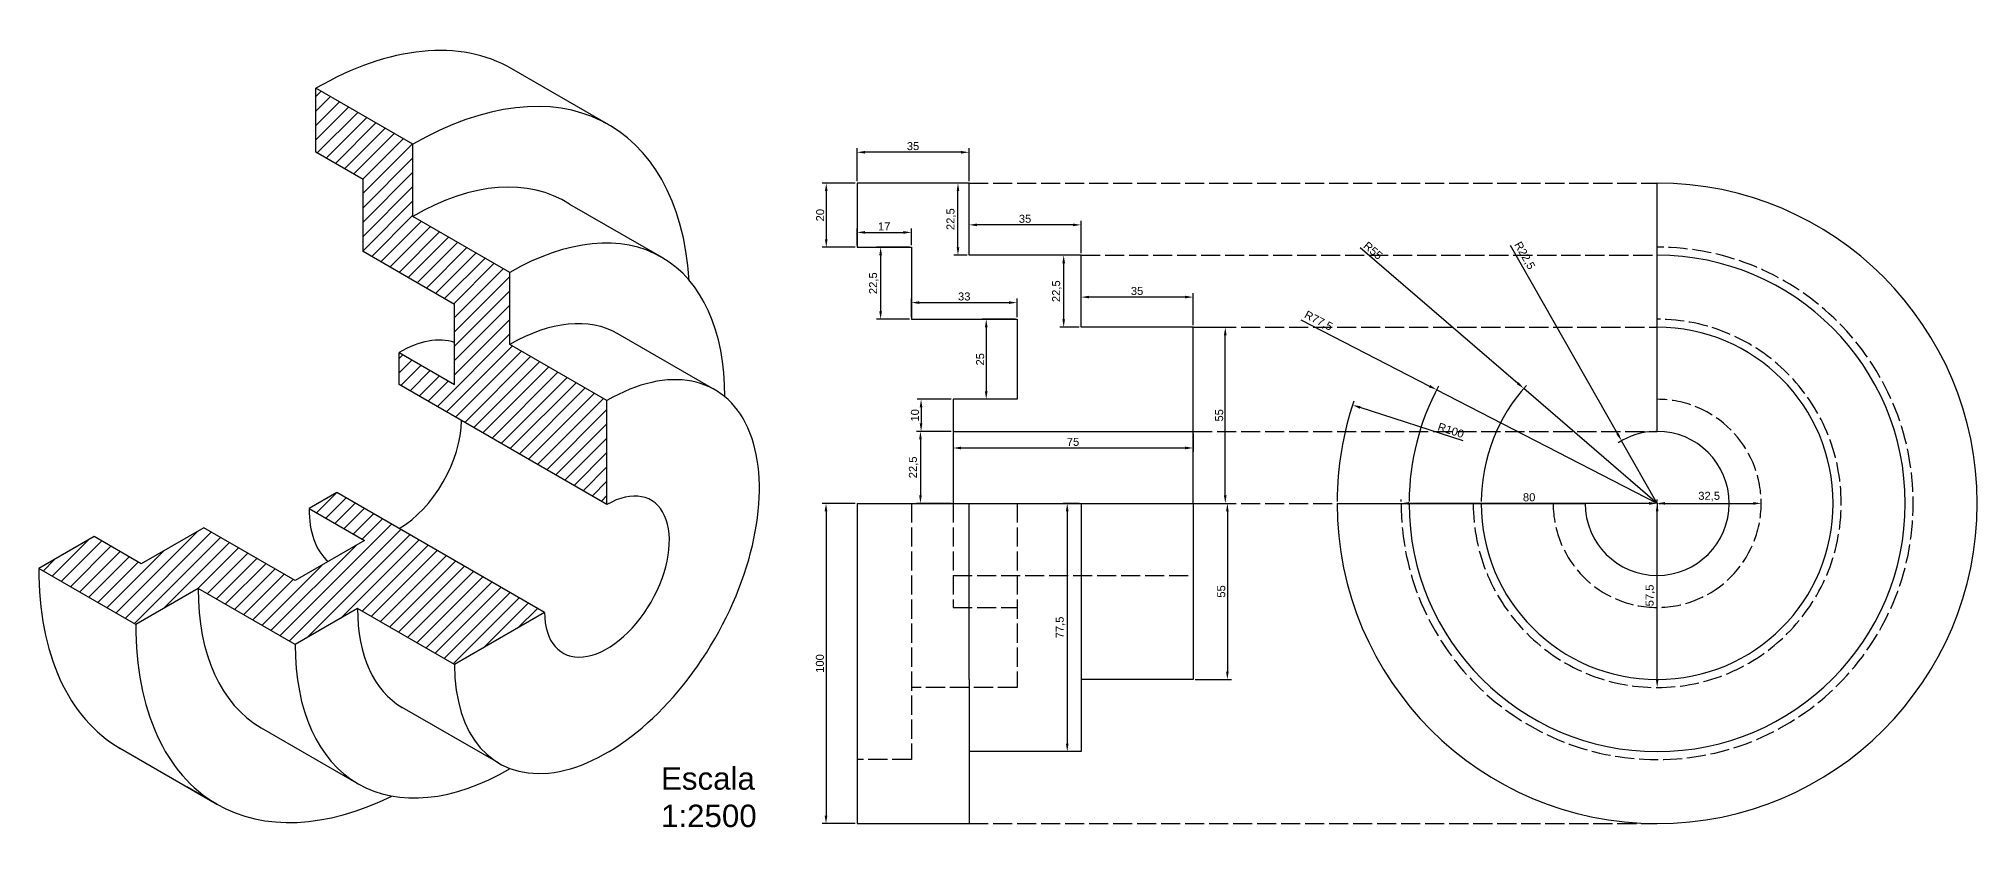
# Model space of a CAD drawing. Header units: millimetres. Extents: x 2547 to 3615, y 1484 to 1731.
# Drawn here: x 2547 to 3153, y 1484 to 1731 of the extents above; entities that cross this region are included whole.
import ezdxf

# ---------------------------------------------------------------- set-up
doc = ezdxf.new("R2010")
doc.units = ezdxf.units.MM
doc.header["$LTSCALE"] = 0.5
doc.linetypes.add('ACAD_ISO02W100', pattern=[15, 12, -3])
doc.layers.add('Cotas', color=90, linetype='Continuous')
doc.styles.get("Standard").update_dxf_attribs({"font": 'arial.ttf'})
doc.dimstyles.new('ISO-25', dxfattribs={"dimtxt": 2.5, "dimasz": 2.5, "dimexe": 1.25, "dimexo": 0.625, "dimtad": 1, "dimtxsty": 'Standard', "dimcen": 2.5, "dimadec": 0, "dimazin": 0, "dimtfac": 1, "dimtmove": 0, "dimatfit": 3, "dimfxl": 1, "dimarcsym": 0})

# ---------------------------------------------------------------- blocks, each defined once
blk = doc.blocks.new('*D4')
at = {"layer": 'Cotas', "color": 0, "lineweight": -2, "transparency": 16777216}
for p, q in [((2803, 1686.59), (2803, 1696.87)), ((2838, 1686.59), (2838, 1696.87)), ((2835.5, 1695.62), (2805.5, 1695.62))]:
    blk.add_line(p, q, dxfattribs=at)
at = {"layer": 'Cotas', "color": 0, "lineweight": 30, "transparency": 16777216}
for points in [[(2805.5, 1696.03), (2805.5, 1695.2), (2803, 1695.62)], [(2835.5, 1696.03), (2835.5, 1695.2), (2838, 1695.62)]]:
    blk.add_solid(points, dxfattribs=at)
at = {"layer": 'Defpoints', "color": 0, "lineweight": 30, "transparency": 16777216}
for p in [(2803, 1695.62), (2803, 1685.97), (2838, 1685.97)]:
    blk.add_point(p, dxfattribs=at)
at = {"layer": 'Cotas', "color": 0, "transparency": 16777216, "insert": (2820.5, 1697.52), "char_height": 2.5, "attachment_point": 5}
blk.add_mtext('35', dxfattribs=at)
blk = doc.blocks.new('*D5')
at = {"layer": 'Cotas', "color": 0, "lineweight": -2, "transparency": 16777216}
for p, q in [((2838, 1664.09), (2838, 1674.18)), ((2870.5, 1672.93), (2840.5, 1672.93)), ((2873, 1664.09), (2873, 1674.18))]:
    blk.add_line(p, q, dxfattribs=at)
at = {"layer": 'Cotas', "color": 0, "lineweight": 30, "transparency": 16777216}
for points in [[(2840.5, 1673.35), (2840.5, 1672.52), (2838, 1672.93)], [(2870.5, 1673.35), (2870.5, 1672.52), (2873, 1672.93)]]:
    blk.add_solid(points, dxfattribs=at)
at = {"layer": 'Defpoints', "color": 0, "lineweight": 30, "transparency": 16777216}
for p in [(2838, 1672.93), (2838, 1663.47), (2873, 1663.47)]:
    blk.add_point(p, dxfattribs=at)
at = {"layer": 'Cotas', "color": 0, "transparency": 16777216, "insert": (2855.5, 1674.83), "char_height": 2.5, "attachment_point": 5}
blk.add_mtext('35', dxfattribs=at)
blk = doc.blocks.new('*D6')
at = {"layer": 'Cotas', "color": 0, "lineweight": -2, "transparency": 16777216}
for p, q in [((2873, 1641.59), (2873, 1651.64)), ((2905.5, 1650.39), (2875.5, 1650.39)), ((2908, 1641.59), (2908, 1651.64))]:
    blk.add_line(p, q, dxfattribs=at)
at = {"layer": 'Cotas', "color": 0, "lineweight": 30, "transparency": 16777216}
for points in [[(2875.5, 1650.81), (2875.5, 1649.98), (2873, 1650.39)], [(2905.5, 1650.81), (2905.5, 1649.98), (2908, 1650.39)]]:
    blk.add_solid(points, dxfattribs=at)
at = {"layer": 'Defpoints', "color": 0, "lineweight": 30, "transparency": 16777216}
for p in [(2873, 1650.39), (2873, 1640.97), (2908, 1640.97)]:
    blk.add_point(p, dxfattribs=at)
at = {"layer": 'Cotas', "color": 0, "transparency": 16777216, "insert": (2890.5, 1652.29), "char_height": 2.5, "attachment_point": 5}
blk.add_mtext('35', dxfattribs=at)
blk = doc.blocks.new('*D7')
at = {"layer": 'Cotas', "color": 0, "lineweight": -2, "transparency": 16777216}
for p, q in [((2802.38, 1685.97), (2792.15, 1685.97)), ((2793.4, 1683.47), (2793.4, 1668.47)), ((2802.38, 1665.97), (2792.15, 1665.97))]:
    blk.add_line(p, q, dxfattribs=at)
at = {"layer": 'Cotas', "color": 0, "lineweight": 30, "transparency": 16777216}
for points in [[(2792.98, 1683.47), (2793.81, 1683.47), (2793.4, 1685.97)], [(2792.98, 1668.47), (2793.81, 1668.47), (2793.4, 1665.97)]]:
    blk.add_solid(points, dxfattribs=at)
at = {"layer": 'Defpoints', "color": 0, "lineweight": 30, "transparency": 16777216}
for p in [(2803, 1685.97), (2793.4, 1665.97), (2803, 1665.97)]:
    blk.add_point(p, dxfattribs=at)
at = {"layer": 'Cotas', "color": 0, "transparency": 16777216, "insert": (2791.5, 1675.97), "char_height": 2.5, "attachment_point": 5, "rotation": 90}
blk.add_mtext('20', dxfattribs=at)
blk = doc.blocks.new('*D8')
at = {"layer": 'Cotas', "color": 0, "lineweight": -2, "transparency": 16777216}
for p, q in [((2819.38, 1665.97), (2809.13, 1665.97)), ((2810.38, 1663.47), (2810.38, 1645.97)), ((2819.38, 1643.47), (2809.13, 1643.47))]:
    blk.add_line(p, q, dxfattribs=at)
at = {"layer": 'Cotas', "color": 0, "lineweight": 30, "transparency": 16777216}
for points in [[(2809.96, 1663.47), (2810.8, 1663.47), (2810.38, 1665.97)], [(2809.96, 1645.97), (2810.8, 1645.97), (2810.38, 1643.47)]]:
    blk.add_solid(points, dxfattribs=at)
at = {"layer": 'Defpoints', "color": 0, "lineweight": 30, "transparency": 16777216}
for p in [(2820, 1665.97), (2810.38, 1643.47), (2820, 1643.47)]:
    blk.add_point(p, dxfattribs=at)
at = {"layer": 'Cotas', "color": 0, "transparency": 16777216, "insert": (2808.25, 1654.72), "char_height": 2.5, "attachment_point": 5, "rotation": 90}
blk.add_mtext('22,5', dxfattribs=at)
blk = doc.blocks.new('*D9')
at = {"layer": 'Cotas', "color": 0, "lineweight": -2, "transparency": 16777216}
for p, q in [((2852.38, 1643.47), (2842.13, 1643.47)), ((2843.38, 1640.97), (2843.38, 1620.97)), ((2852.38, 1618.47), (2842.13, 1618.47))]:
    blk.add_line(p, q, dxfattribs=at)
at = {"layer": 'Cotas', "color": 0, "lineweight": 30, "transparency": 16777216}
for points in [[(2842.96, 1640.97), (2843.8, 1640.97), (2843.38, 1643.47)], [(2842.96, 1620.97), (2843.8, 1620.97), (2843.38, 1618.47)]]:
    blk.add_solid(points, dxfattribs=at)
at = {"layer": 'Defpoints', "color": 0, "lineweight": 30, "transparency": 16777216}
for p in [(2853, 1643.47), (2843.38, 1618.47), (2853, 1618.47)]:
    blk.add_point(p, dxfattribs=at)
at = {"layer": 'Cotas', "color": 0, "transparency": 16777216, "insert": (2841.48, 1630.97), "char_height": 2.5, "attachment_point": 5, "rotation": 90}
blk.add_mtext('25', dxfattribs=at)
blk = doc.blocks.new('*D12')
at = {"layer": 'Cotas', "color": 0, "lineweight": -2, "transparency": 16777216}
for p, q in [((2832.38, 1618.47), (2821.76, 1618.47)), ((2823.01, 1615.97), (2823.01, 1610.97)), ((2832.38, 1608.47), (2821.76, 1608.47))]:
    blk.add_line(p, q, dxfattribs=at)
at = {"layer": 'Cotas', "color": 0, "lineweight": 30, "transparency": 16777216}
for points in [[(2822.59, 1615.97), (2823.42, 1615.97), (2823.01, 1618.47)], [(2822.59, 1610.97), (2823.42, 1610.97), (2823.01, 1608.47)]]:
    blk.add_solid(points, dxfattribs=at)
at = {"layer": 'Defpoints', "color": 0, "lineweight": 30, "transparency": 16777216}
for p in [(2833, 1618.47), (2823.01, 1608.47), (2833, 1608.47)]:
    blk.add_point(p, dxfattribs=at)
at = {"layer": 'Cotas', "color": 0, "transparency": 16777216, "insert": (2821.1, 1613.47), "char_height": 2.5, "attachment_point": 5, "rotation": 90}
blk.add_mtext('10', dxfattribs=at)
blk = doc.blocks.new('*D13')
at = {"layer": 'Cotas', "color": 0, "lineweight": -2, "transparency": 16777216}
for p, q in [((2832.38, 1608.47), (2821.57, 1608.47)), ((2822.82, 1605.97), (2822.82, 1588.47)), ((2832.38, 1585.97), (2821.57, 1585.97))]:
    blk.add_line(p, q, dxfattribs=at)
at = {"layer": 'Cotas', "color": 0, "lineweight": 30, "transparency": 16777216}
for points in [[(2822.4, 1605.97), (2823.24, 1605.97), (2822.82, 1608.47)], [(2822.4, 1588.47), (2823.24, 1588.47), (2822.82, 1585.97)]]:
    blk.add_solid(points, dxfattribs=at)
at = {"layer": 'Defpoints', "color": 0, "lineweight": 30, "transparency": 16777216}
for p in [(2833, 1608.47), (2822.82, 1585.97), (2833, 1585.97)]:
    blk.add_point(p, dxfattribs=at)
at = {"layer": 'Cotas', "color": 0, "transparency": 16777216, "insert": (2820.69, 1597.22), "char_height": 2.5, "attachment_point": 5, "rotation": 90}
blk.add_mtext('22,5', dxfattribs=at)
blk = doc.blocks.new('*D14')
at = {"layer": 'Cotas', "color": 0, "lineweight": -2, "transparency": 16777216}
for p, q in [((2803, 1666.59), (2803, 1671.84)), ((2820, 1666.59), (2820, 1671.84)), ((2805.5, 1670.59), (2817.5, 1670.59))]:
    blk.add_line(p, q, dxfattribs=at)
at = {"layer": 'Cotas', "color": 0, "lineweight": 30, "transparency": 16777216}
for points in [[(2805.5, 1671.01), (2805.5, 1670.17), (2803, 1670.59)], [(2817.5, 1671.01), (2817.5, 1670.17), (2820, 1670.59)]]:
    blk.add_solid(points, dxfattribs=at)
at = {"layer": 'Defpoints', "color": 0, "lineweight": 30, "transparency": 16777216}
for p in [(2803, 1665.97), (2820, 1670.59), (2820, 1665.97)]:
    blk.add_point(p, dxfattribs=at)
at = {"layer": 'Cotas', "color": 0, "transparency": 16777216, "insert": (2811.5, 1672.47), "char_height": 2.5, "attachment_point": 5}
blk.add_mtext('17', dxfattribs=at)
blk = doc.blocks.new('*D15')
at = {"layer": 'Cotas', "color": 0, "lineweight": -2, "transparency": 16777216}
for p, q in [((2820, 1644.09), (2820, 1649.92)), ((2822.5, 1648.67), (2850.5, 1648.67)), ((2853, 1644.09), (2853, 1649.92))]:
    blk.add_line(p, q, dxfattribs=at)
at = {"layer": 'Cotas', "color": 0, "lineweight": 30, "transparency": 16777216}
for points in [[(2822.5, 1649.08), (2822.5, 1648.25), (2820, 1648.67)], [(2850.5, 1649.08), (2850.5, 1648.25), (2853, 1648.67)]]:
    blk.add_solid(points, dxfattribs=at)
at = {"layer": 'Defpoints', "color": 0, "lineweight": 30, "transparency": 16777216}
for p in [(2853, 1648.67), (2820, 1643.47), (2853, 1643.47)]:
    blk.add_point(p, dxfattribs=at)
at = {"layer": 'Cotas', "color": 0, "transparency": 16777216, "insert": (2836.5, 1650.57), "char_height": 2.5, "attachment_point": 5}
blk.add_mtext('33', dxfattribs=at)
blk = doc.blocks.new('*D16')
at = {"layer": 'Cotas', "color": 0, "lineweight": -2, "transparency": 16777216}
for p, q in [((2837.38, 1685.97), (2833.3, 1685.97)), ((2834.55, 1665.97), (2834.55, 1683.47)), ((2837.38, 1663.47), (2833.3, 1663.47))]:
    blk.add_line(p, q, dxfattribs=at)
at = {"layer": 'Cotas', "color": 0, "lineweight": 30, "transparency": 16777216}
for points in [[(2834.14, 1683.47), (2834.97, 1683.47), (2834.55, 1685.97)], [(2834.14, 1665.97), (2834.97, 1665.97), (2834.55, 1663.47)]]:
    blk.add_solid(points, dxfattribs=at)
at = {"layer": 'Defpoints', "color": 0, "lineweight": 30, "transparency": 16777216}
for p in [(2834.55, 1685.97), (2838, 1685.97), (2838, 1663.47)]:
    blk.add_point(p, dxfattribs=at)
at = {"layer": 'Cotas', "color": 0, "transparency": 16777216, "insert": (2832.43, 1674.72), "char_height": 2.5, "attachment_point": 5, "rotation": 90}
blk.add_mtext('22,5', dxfattribs=at)
blk = doc.blocks.new('*D17')
at = {"layer": 'Cotas', "color": 0, "lineweight": -2, "transparency": 16777216}
for p, q in [((2872.38, 1663.47), (2866.33, 1663.47)), ((2867.58, 1643.47), (2867.58, 1660.97)), ((2872.38, 1640.97), (2866.33, 1640.97))]:
    blk.add_line(p, q, dxfattribs=at)
at = {"layer": 'Cotas', "color": 0, "lineweight": 30, "transparency": 16777216}
for points in [[(2867.16, 1660.97), (2867.99, 1660.97), (2867.58, 1663.47)], [(2867.16, 1643.47), (2867.99, 1643.47), (2867.58, 1640.97)]]:
    blk.add_solid(points, dxfattribs=at)
at = {"layer": 'Defpoints', "color": 0, "lineweight": 30, "transparency": 16777216}
for p in [(2867.58, 1663.47), (2873, 1663.47), (2873, 1640.97)]:
    blk.add_point(p, dxfattribs=at)
at = {"layer": 'Cotas', "color": 0, "transparency": 16777216, "insert": (2865.45, 1652.22), "char_height": 2.5, "attachment_point": 5, "rotation": 90}
blk.add_mtext('22,5', dxfattribs=at)
blk = doc.blocks.new('*D20')
at = {"layer": 'Cotas', "color": 0, "lineweight": -2, "transparency": 16777216}
for p, q in [((2833, 1607.84), (2833, 1602.02)), ((2908, 1607.84), (2908, 1602.02)), ((2835.5, 1603.27), (2905.5, 1603.27))]:
    blk.add_line(p, q, dxfattribs=at)
at = {"layer": 'Cotas', "color": 0, "lineweight": 30, "transparency": 16777216}
for points in [[(2835.5, 1603.69), (2835.5, 1602.85), (2833, 1603.27)], [(2905.5, 1603.69), (2905.5, 1602.85), (2908, 1603.27)]]:
    blk.add_solid(points, dxfattribs=at)
at = {"layer": 'Defpoints', "color": 0, "lineweight": 30, "transparency": 16777216}
for p in [(2833, 1608.47), (2908, 1608.47), (2908, 1603.27)]:
    blk.add_point(p, dxfattribs=at)
at = {"layer": 'Cotas', "color": 0, "transparency": 16777216, "insert": (2870.5, 1605.17), "char_height": 2.5, "attachment_point": 5}
blk.add_mtext('75', dxfattribs=at)
blk = doc.blocks.new('*D21')
at = {"layer": 'Cotas', "color": 0, "lineweight": -2, "transparency": 16777216}
for p, q in [((2802.38, 1585.97), (2792.07, 1585.97)), ((2793.32, 1583.47), (2793.32, 1488.47)), ((2802.38, 1485.97), (2792.07, 1485.97))]:
    blk.add_line(p, q, dxfattribs=at)
at = {"layer": 'Cotas', "color": 0, "lineweight": 30, "transparency": 16777216}
for points in [[(2792.9, 1583.47), (2793.73, 1583.47), (2793.32, 1585.97)], [(2792.9, 1488.47), (2793.73, 1488.47), (2793.32, 1485.97)]]:
    blk.add_solid(points, dxfattribs=at)
at = {"layer": 'Defpoints', "color": 0, "lineweight": 30, "transparency": 16777216}
for p in [(2803, 1585.97), (2793.32, 1485.97), (2803, 1485.97)]:
    blk.add_point(p, dxfattribs=at)
at = {"layer": 'Cotas', "color": 0, "transparency": 16777216, "insert": (2791.41, 1535.97), "char_height": 2.5, "attachment_point": 5, "rotation": 90}
blk.add_mtext('100', dxfattribs=at)
blk = doc.blocks.new('*D22')
at = {"layer": 'Cotas', "color": 0, "lineweight": -2, "transparency": 16777216}
for p, q in [((2872.38, 1585.97), (2867.43, 1585.97)), ((2868.68, 1583.47), (2868.68, 1510.97)), ((2872.38, 1508.47), (2867.43, 1508.47))]:
    blk.add_line(p, q, dxfattribs=at)
at = {"layer": 'Cotas', "color": 0, "lineweight": 30, "transparency": 16777216}
for points in [[(2868.27, 1583.47), (2869.1, 1583.47), (2868.68, 1585.97)], [(2868.27, 1510.97), (2869.1, 1510.97), (2868.68, 1508.47)]]:
    blk.add_solid(points, dxfattribs=at)
at = {"layer": 'Defpoints', "color": 0, "lineweight": 30, "transparency": 16777216}
for p in [(2873, 1585.97), (2868.68, 1508.47), (2873, 1508.47)]:
    blk.add_point(p, dxfattribs=at)
at = {"layer": 'Cotas', "color": 0, "transparency": 16777216, "insert": (2866.56, 1547.22), "char_height": 2.5, "attachment_point": 5, "rotation": 90}
blk.add_mtext('77,5', dxfattribs=at)
blk = doc.blocks.new('*D23')
at = {"layer": 'Cotas', "color": 0, "lineweight": -2, "transparency": 16777216}
for p, q in [((2908.63, 1585.97), (2919.97, 1585.97)), ((2918.72, 1583.47), (2918.72, 1533.47)), ((2908.63, 1530.97), (2919.97, 1530.97))]:
    blk.add_line(p, q, dxfattribs=at)
at = {"layer": 'Cotas', "color": 0, "lineweight": 30, "transparency": 16777216}
for points in [[(2918.3, 1583.47), (2919.13, 1583.47), (2918.72, 1585.97)], [(2918.3, 1533.47), (2919.13, 1533.47), (2918.72, 1530.97)]]:
    blk.add_solid(points, dxfattribs=at)
at = {"layer": 'Defpoints', "color": 0, "lineweight": 30, "transparency": 16777216}
for p in [(2908, 1585.97), (2908, 1530.97), (2918.72, 1530.97)]:
    blk.add_point(p, dxfattribs=at)
at = {"layer": 'Cotas', "color": 0, "transparency": 16777216, "insert": (2916.82, 1558.47), "char_height": 2.5, "attachment_point": 5, "rotation": 90}
blk.add_mtext('55', dxfattribs=at)
blk = doc.blocks.new('*D24')
at = {"layer": 'Cotas', "color": 0, "lineweight": -2, "transparency": 16777216}
for p, q in [((2908.63, 1640.97), (2919.31, 1640.97)), ((2918.06, 1588.47), (2918.06, 1638.47)), ((2908.63, 1585.97), (2919.31, 1585.97))]:
    blk.add_line(p, q, dxfattribs=at)
at = {"layer": 'Cotas', "color": 0, "lineweight": 30, "transparency": 16777216}
for points in [[(2917.64, 1638.47), (2918.47, 1638.47), (2918.06, 1640.97)], [(2917.64, 1588.47), (2918.47, 1588.47), (2918.06, 1585.97)]]:
    blk.add_solid(points, dxfattribs=at)
at = {"layer": 'Defpoints', "color": 0, "lineweight": 30, "transparency": 16777216}
for p in [(2908, 1640.97), (2918.06, 1640.97), (2908, 1585.97)]:
    blk.add_point(p, dxfattribs=at)
at = {"layer": 'Cotas', "color": 0, "transparency": 16777216, "insert": (2916.16, 1613.47), "char_height": 2.5, "attachment_point": 5, "rotation": 90}
blk.add_mtext('55', dxfattribs=at)
blk = doc.blocks.new('*D25')
at = {"layer": 'Cotas', "color": 0, "lineweight": -2, "transparency": 16777216}
for p, q in [((3007.11, 1666.65), (3040.64, 1607.7)), ((3053, 1585.97), (3041.88, 1605.53))]:
    blk.add_line(p, q, dxfattribs=at)
blk.add_arc((3053, 1585.97), 22.5, 91.59155, 122.81406, dxfattribs=at)
at = {"layer": 'Cotas', "color": 0, "lineweight": 30, "transparency": 16777216}
blk.add_solid([(3041.01, 1607.91), (3040.28, 1607.49), (3041.88, 1605.53)], dxfattribs=at)
at = {"layer": 'Defpoints', "color": 0, "lineweight": 30, "transparency": 16777216}
for p in [(3041.88, 1605.53), (3053, 1585.97)]:
    blk.add_point(p, dxfattribs=at)
at = {"layer": 'Cotas', "color": 0, "transparency": 16777216, "insert": (3011.47, 1663.29), "char_height": 2.5, "attachment_point": 5, "rotation": 299.63096}
blk.add_mtext('R22,5', dxfattribs=at)
blk = doc.blocks.new('*D26')
at = {"layer": 'Cotas', "color": 0, "lineweight": -2, "transparency": 16777216}
for p, q in [((3053, 1586.59), (3053, 1587.22)), ((3085.5, 1586.59), (3085.5, 1587.22)), ((3055.5, 1585.97), (3083, 1585.97))]:
    blk.add_line(p, q, dxfattribs=at)
at = {"layer": 'Cotas', "color": 0, "lineweight": 30, "transparency": 16777216}
for points in [[(3055.5, 1586.39), (3055.5, 1585.55), (3053, 1585.97)], [(3083, 1586.39), (3083, 1585.55), (3085.5, 1585.97)]]:
    blk.add_solid(points, dxfattribs=at)
at = {"layer": 'Defpoints', "color": 0, "lineweight": 30, "transparency": 16777216}
for p in [(3053, 1585.97), (3085.5, 1585.97), (3085.5, 1585.97)]:
    blk.add_point(p, dxfattribs=at)
at = {"layer": 'Cotas', "color": 0, "transparency": 16777216, "insert": (3069.25, 1588.1), "char_height": 2.5, "attachment_point": 5}
blk.add_mtext('32,5', dxfattribs=at)
blk = doc.blocks.new('*D27')
at = {"layer": 'Cotas', "color": 0, "lineweight": -2, "transparency": 16777216}
for p, q in [((3053, 1530.97), (3053, 1583.47)), ((3053.63, 1585.97), (3054.25, 1585.97)), ((3053.63, 1528.47), (3054.25, 1528.47))]:
    blk.add_line(p, q, dxfattribs=at)
at = {"layer": 'Cotas', "color": 0, "lineweight": 30, "transparency": 16777216}
for points in [[(3052.59, 1583.47), (3053.42, 1583.47), (3053, 1585.97)], [(3052.59, 1530.97), (3053.42, 1530.97), (3053, 1528.47)]]:
    blk.add_solid(points, dxfattribs=at)
at = {"layer": 'Defpoints', "color": 0, "lineweight": 30, "transparency": 16777216}
for p in [(3053, 1585.97), (3053, 1585.97), (3053, 1528.47)]:
    blk.add_point(p, dxfattribs=at)
at = {"layer": 'Cotas', "color": 0, "transparency": 16777216, "insert": (3050.88, 1557.22), "char_height": 2.5, "attachment_point": 5, "rotation": 90}
blk.add_mtext('57,5', dxfattribs=at)
blk = doc.blocks.new('*D28')
at = {"layer": 'Cotas', "color": 0, "lineweight": -2, "transparency": 16777216}
for p, q in [((2973, 1586.59), (2973, 1587.22)), ((3050.5, 1585.97), (2975.5, 1585.97)), ((3053, 1586.28), (3053, 1584.72))]:
    blk.add_line(p, q, dxfattribs=at)
at = {"layer": 'Cotas', "color": 0, "lineweight": 30, "transparency": 16777216}
for points in [[(2975.5, 1586.39), (2975.5, 1585.55), (2973, 1585.97)], [(3050.5, 1586.39), (3050.5, 1585.55), (3053, 1585.97)]]:
    blk.add_solid(points, dxfattribs=at)
at = {"layer": 'Defpoints', "color": 0, "lineweight": 30, "transparency": 16777216}
for p in [(3053, 1586.91), (2973, 1585.97), (2973, 1585.97)]:
    blk.add_point(p, dxfattribs=at)
at = {"layer": 'Cotas', "color": 0, "transparency": 16777216, "insert": (3013, 1587.87), "char_height": 2.5, "attachment_point": 5}
blk.add_mtext('80', dxfattribs=at)
blk = doc.blocks.new('*D29')
at = {"layer": 'Cotas', "color": 0, "lineweight": -2, "transparency": 16777216}
for p, q in [((2960.26, 1665.83), (3009.43, 1623.49)), ((3053, 1585.97), (3011.33, 1621.86))]:
    blk.add_line(p, q, dxfattribs=at)
blk.add_arc((3053, 1585.97), 55, 137.96572, 179.34891, dxfattribs=at)
at = {"layer": 'Cotas', "color": 0, "lineweight": 30, "transparency": 16777216}
blk.add_solid([(3009.71, 1623.81), (3009.16, 1623.17), (3011.33, 1621.86)], dxfattribs=at)
at = {"layer": 'Defpoints', "color": 0, "lineweight": 30, "transparency": 16777216}
for p in [(3011.33, 1621.86), (3053, 1585.97)]:
    blk.add_point(p, dxfattribs=at)
at = {"layer": 'Cotas', "color": 0, "transparency": 16777216, "insert": (2964.24, 1664.91), "char_height": 2.5, "attachment_point": 5, "rotation": 319.26789}
blk.add_mtext('R55', dxfattribs=at)
blk = doc.blocks.new('*D31')
at = {"layer": 'Cotas', "color": 0, "lineweight": -2, "transparency": 16777216}
blk.add_line((2992.35, 1605.55), (2960.22, 1615.92), dxfattribs=at)
blk.add_arc((3053, 1585.97), 100, 161.39267, 179.6419, dxfattribs=at)
at = {"layer": 'Cotas', "color": 0, "lineweight": 30, "transparency": 16777216}
blk.add_solid([(2960.35, 1616.32), (2960.09, 1615.53), (2957.84, 1616.69)], dxfattribs=at)
at = {"layer": 'Defpoints', "color": 0, "lineweight": 30, "transparency": 16777216}
for p in [(2957.84, 1616.69), (3053, 1585.97)]:
    blk.add_point(p, dxfattribs=at)
at = {"layer": 'Cotas', "color": 0, "transparency": 16777216, "insert": (2988.57, 1608.77), "char_height": 2.5, "attachment_point": 5, "rotation": 342.10887}
blk.add_mtext('R100', dxfattribs=at)
blk = doc.blocks.new('*D32')
at = {"layer": 'Cotas', "color": 0, "lineweight": -2, "transparency": 16777216}
for p, q in [((2941.64, 1643.29), (2981.88, 1622.58)), ((3053, 1585.97), (2984.1, 1621.44))]:
    blk.add_line(p, q, dxfattribs=at)
blk.add_arc((3053, 1585.97), 77.5, 151.83852, 179.53794, dxfattribs=at)
at = {"layer": 'Cotas', "color": 0, "lineweight": 30, "transparency": 16777216}
blk.add_solid([(2982.07, 1622.95), (2981.68, 1622.21), (2984.1, 1621.44)], dxfattribs=at)
at = {"layer": 'Defpoints', "color": 0, "lineweight": 30, "transparency": 16777216}
for p in [(2984.1, 1621.44), (3053, 1585.97)]:
    blk.add_point(p, dxfattribs=at)
at = {"layer": 'Cotas', "color": 0, "transparency": 16777216, "insert": (2947.13, 1642.86), "char_height": 2.5, "attachment_point": 5, "rotation": 332.76264}
blk.add_mtext('R77,5', dxfattribs=at)

msp = doc.modelspace()

# ---------------------------------------------------------------- hatches: boundary and pattern name
h = msp.add_hatch()
h.set_pattern_fill('ANSI31', color=256)
h.set_pattern_definition([(45, (10.5758, 5.593), (-2.245064, 2.245064), [])])
h.paths.add_polyline_path([(2677.253, 1648.108), (2677.253, 1623.108), (2659.933, 1633.108), (2659.933, 1623.108), (2724.885, 1585.608), (2724.885, 1618.108), (2694.574, 1635.608), (2694.574, 1658.108), (2664.263, 1675.608), (2664.263, 1698.108), (2633.952, 1715.608), (2633.952, 1695.608), (2648.674, 1687.108), (2648.674, 1664.608)])
h.paths.add_polyline_path([(2640.447, 1589.358), (2631.787, 1584.358), (2649.107, 1574.358), (2627.457, 1561.858), (2598.878, 1578.358), (2579.392, 1567.108), (2564.67, 1575.608), (2547.349, 1565.608), (2577.66, 1548.108), (2597.146, 1559.358), (2627.457, 1541.858), (2646.942, 1553.108), (2677.253, 1535.608), (2705.399, 1551.858)])

# ---------------------------------------------------------------- linework, layer by layer
for p, q in [((2725.5, 1704.174), (2695.189, 1721.674)), ((2725.469, 1704.192), (2695.189, 1721.674)), ((2664.263, 1698.108), (2633.952, 1715.608)), ((2633.952, 1695.608), (2633.952, 1715.608)), ((2664.263, 1675.608), (2664.263, 1698.108)), ((2648.674, 1687.108), (2633.952, 1695.608)), ((2648.674, 1664.608), (2648.674, 1687.108)), ((2713.183, 1679.412), (2741.994, 1662.831)), ((2694.574, 1658.108), (2664.263, 1675.608)), ((2677.253, 1648.108), (2648.674, 1664.608)), ((2694.574, 1635.608), (2694.574, 1658.108)), ((2677.253, 1623.108), (2677.253, 1648.108)), ((2724.885, 1618.108), (2694.574, 1635.608)), ((2758.543, 1621.457), (2728.254, 1638.944)), ((2659.933, 1623.108), (2659.933, 1633.108)), ((2659.933, 1633.108), (2677.253, 1623.108)), ((2724.885, 1585.608), (2659.933, 1623.108)), ((2724.885, 1585.608), (2724.885, 1618.108)), ((2640.447, 1589.358), (2631.787, 1584.358)), ((2705.399, 1551.858), (2640.447, 1589.358)), ((2631.787, 1584.358), (2649.107, 1574.358)), ((2564.67, 1575.608), (2547.349, 1565.608)), ((2579.392, 1567.108), (2564.67, 1575.608)), ((2598.878, 1578.358), (2579.392, 1567.108)), ((2627.457, 1561.858), (2598.878, 1578.358)), ((2649.107, 1574.358), (2627.457, 1561.858)), ((2577.66, 1548.108), (2547.349, 1565.608)), ((2597.146, 1559.358), (2577.66, 1548.108)), ((2627.457, 1541.858), (2597.146, 1559.358)), ((2646.942, 1553.108), (2627.457, 1541.858)), ((2677.253, 1535.608), (2646.942, 1553.108)), ((2705.399, 1551.858), (2677.253, 1535.608)), ((2690.96, 1504.915), (2660.894, 1522.271)), ((2616.835, 1515.889), (2647.115, 1498.407)), ((2572.598, 1509.61), (2603.025, 1492.042)), ((2603.025, 1492.042), (2593.642, 1497.46))]:
    msp.add_line(p, q)
at = {"lineweight": 30}
for p, q in [((2803.005, 1685.97), (2803.005, 1665.97)), ((2838.005, 1685.97), (2803.005, 1685.97)), ((2803.005, 1685.97), (2803.005, 1665.97)), ((2838.005, 1663.47), (2838.005, 1685.97)), ((3053.005, 1608.47), (3053.005, 1685.97)), ((2803.005, 1665.97), (2820.005, 1665.97)), ((2820.005, 1665.97), (2820.005, 1643.47)), ((2873.005, 1663.47), (2838.005, 1663.47)), ((2873.005, 1640.97), (2873.005, 1663.47)), ((2820.005, 1643.47), (2853.005, 1643.47)), ((2853.005, 1643.47), (2853.005, 1618.47)), ((2908.005, 1640.97), (2873.005, 1640.97)), ((2908.005, 1585.97), (2908.005, 1640.97)), ((2853.005, 1618.47), (2833.005, 1618.47)), ((2833.005, 1618.47), (2833.005, 1608.47)), ((2833.005, 1608.47), (2908.005, 1608.47)), ((2833.005, 1608.47), (2833.005, 1585.97)), ((2803.005, 1585.97), (2908.005, 1585.97)), ((2803.005, 1585.97), (2803.005, 1485.97)), ((2838.005, 1530.97), (2838.005, 1585.97)), ((2873.005, 1585.97), (2873.005, 1508.47)), ((2908.005, 1585.97), (2908.005, 1530.97)), ((2953.005, 1585.97), (3030.505, 1585.97)), ((2838.005, 1530.97), (2838.005, 1485.97)), ((2908.005, 1530.97), (2873.005, 1530.97)), ((2873.005, 1508.47), (2838.005, 1508.47)), ((2803.005, 1485.97), (2838.005, 1485.97))]:
    msp.add_line(p, q, dxfattribs=at)
at = {"linetype": 'ACAD_ISO02W100'}
for p, q in [((2838.005, 1685.97), (3053.005, 1685.97)), ((2873.005, 1663.47), (3053.005, 1663.47)), ((2908.005, 1640.97), (3053.005, 1640.97)), ((2908.005, 1608.47), (3053.005, 1608.47)), ((2820.005, 1585.97), (2820.005, 1505.97)), ((2833.005, 1585.97), (2833.005, 1563.47)), ((2833.005, 1585.97), (2833.005, 1585.97)), ((2833.005, 1585.97), (2833.005, 1553.47)), ((2853.005, 1585.97), (2853.005, 1528.47)), ((2908.005, 1585.97), (2953.005, 1585.97)), ((2833.005, 1563.47), (2908.005, 1563.47)), ((2833.005, 1553.47), (2853.005, 1553.47)), ((2853.005, 1528.47), (2820.005, 1528.47)), ((2820.005, 1505.97), (2803.005, 1505.97)), ((2838.005, 1485.97), (3053.005, 1485.97))]:
    msp.add_line(p, q, dxfattribs=at)
at = {"lineweight": 30}
for radius in [100, 77.5, 55, 22.5]:
    msp.add_arc((3053.005, 1585.97), radius, 180, 90, dxfattribs=at)
at = {"linetype": 'ACAD_ISO02W100'}
for radius in [80, 57.5, 32.5]:
    msp.add_arc((3053.005, 1585.97), radius, 180, 90, dxfattribs=at)
for centre, major_axis, start_param, end_param in [((2633.952, 1615.608), (-61.237, -106.066), 3.1415853, 3.9269908), ((2664.263, 1598.108), (-61.237, -106.066), 2.4328008, 3.9269908), ((2664.263, 1598.108), (-47.459, -82.201), 9.3934903, 10.2101761), ((2694.574, 1580.608), (-47.459, -82.201), 2.3550418, 3.9269908), ((2694.574, 1580.608), (-33.68, -58.336), 3.1415924, 3.9269908), ((2659.933, 1600.608), (-19.902, -34.471), 3.264117, 3.9269908), ((2724.885, 1563.108), (-33.68, -58.336), 5.4977871, 10.2101761), ((2659.933, 1600.608), (-13.778, -23.865), 7.0685835, 8.6393798), ((2724.885, 1563.108), (-13.778, -23.865), 5.4977871, 10.2101761), ((2659.933, 1600.608), (-19.902, -34.471), 5.4977871, 6.160661), ((2633.952, 1615.608), (-61.237, -106.066), 5.4977871, 6.2850926), ((2664.263, 1598.108), (-47.459, -82.201), 5.4977871, 6.2838311), ((2694.574, 1580.608), (-33.68, -58.336), 5.4977871, 6.2832149), ((2664.263, 1598.108), (-61.237, -106.066), 5.4977871, 6.2831853), ((2694.574, 1580.608), (-47.459, -82.201), 5.4977871, 7.0697362), ((2664.263, 1598.108), (-61.237, -106.066), 6.2831816, 6.9919771)]:
    msp.add_ellipse(centre, major_axis=major_axis, ratio=0.5773503, start_param=start_param, end_param=end_param)

# ---------------------------------------------------------------- texts
at = {"layer": 'Cotas', "insert": (2741.753, 1503.562), "char_height": 7, "attachment_point": 1}
msp.add_mtext_dynamic_manual_height_columns('Escala\\P1:2500', width=33.00182, gutter_width=12.5, heights=[0], dxfattribs=at)

# ---------------------------------------------------------------- dimensions: what is measured, and where the dimension line sits
at = {"layer": 'Cotas'}
for base, p1, p2, picture, middle in [((2803.005, 1695.615), (2838.005, 1685.97), (2803.005, 1685.97), '*D4', (2820.505, 1697.517)), ((2820.005, 1670.59), (2803.005, 1665.97), (2820.005, 1665.97), '*D14', (2811.505, 1672.47)), ((2838.005, 1672.932), (2873.005, 1663.47), (2838.005, 1663.47), '*D5', (2855.505, 1674.834)), ((2873.005, 1650.392), (2908.005, 1640.97), (2873.005, 1640.97), '*D6', (2890.505, 1652.295)), ((2853.005, 1648.666), (2820.005, 1643.47), (2853.005, 1643.47), '*D15', (2836.505, 1650.569)), ((2908.005, 1603.271), (2833.005, 1608.47), (2908.005, 1608.47), '*D20', (2870.505, 1605.167)), ((2973.005, 1585.97), (3053.005, 1586.907), (2973.005, 1585.97), '*D28', (3013.005, 1587.871)), ((3085.505, 1585.97), (3053.005, 1585.97), (3085.505, 1585.97), '*D26', (3069.255, 1588.097))]:
    dim = msp.add_linear_dim(base=base, p1=p1, p2=p2, dimstyle='ISO-25', dxfattribs=at)
    dim.commit()
    dim.dimension.update_dxf_attribs({"geometry": picture, "text_midpoint": middle})
for base, p1, p2, picture, middle in [((2793.398, 1665.97), (2803.005, 1685.97), (2803.005, 1665.97), '*D7', (2791.496, 1675.97)), ((2834.553, 1685.97), (2838.005, 1663.47), (2838.005, 1685.97), '*D16', (2832.426, 1674.72)), ((2810.378, 1643.47), (2820.005, 1665.97), (2820.005, 1643.47), '*D8', (2808.251, 1654.72)), ((2867.576, 1663.47), (2873.005, 1640.97), (2873.005, 1663.47), '*D17', (2865.449, 1652.22)), ((2843.379, 1618.47), (2853.005, 1643.47), (2853.005, 1618.47), '*D9', (2841.478, 1630.97)), ((2918.057, 1640.97), (2908.005, 1585.97), (2908.005, 1640.97), '*D24', (2916.161, 1613.47)), ((2823.005, 1608.47), (2833.005, 1618.47), (2833.005, 1608.47), '*D12', (2821.104, 1613.47)), ((2822.819, 1585.97), (2833.005, 1608.47), (2833.005, 1585.97), '*D13', (2820.692, 1597.22)), ((2793.316, 1485.97), (2803.005, 1585.97), (2803.005, 1485.97), '*D21', (2791.414, 1535.97)), ((2868.682, 1508.47), (2873.005, 1585.97), (2873.005, 1508.47), '*D22', (2866.56, 1547.22)), ((2918.718, 1530.97), (2908.005, 1585.97), (2908.005, 1530.97), '*D23', (2916.822, 1558.47)), ((3053.005, 1585.97), (3053.005, 1528.47), (3053.005, 1585.97), '*D27', (3050.883, 1557.22))]:
    dim = msp.add_linear_dim(base=base, p1=p1, p2=p2, angle=90, dimstyle='ISO-25', dxfattribs=at)
    dim.commit()
    dim.dimension.update_dxf_attribs({"geometry": picture, "text_midpoint": middle})
for mpoint, picture, middle in [((3011.328, 1621.859), '*D29', (2963.005, 1663.47)), ((3041.881, 1605.528), '*D25', (3009.624, 1662.238)), ((2984.098, 1621.44), '*D32', (2946.158, 1640.97)), ((2957.841, 1616.691), '*D31', (2987.989, 1606.959))]:
    dim = msp.add_radius_dim(center=(3053.005, 1585.97), mpoint=mpoint, dimstyle='ISO-25', dxfattribs=at)
    dim.commit()
    dim.dimension.update_dxf_attribs({"geometry": picture, "text_midpoint": middle, "dimtype": 164})

doc.saveas('drawing.dxf')
